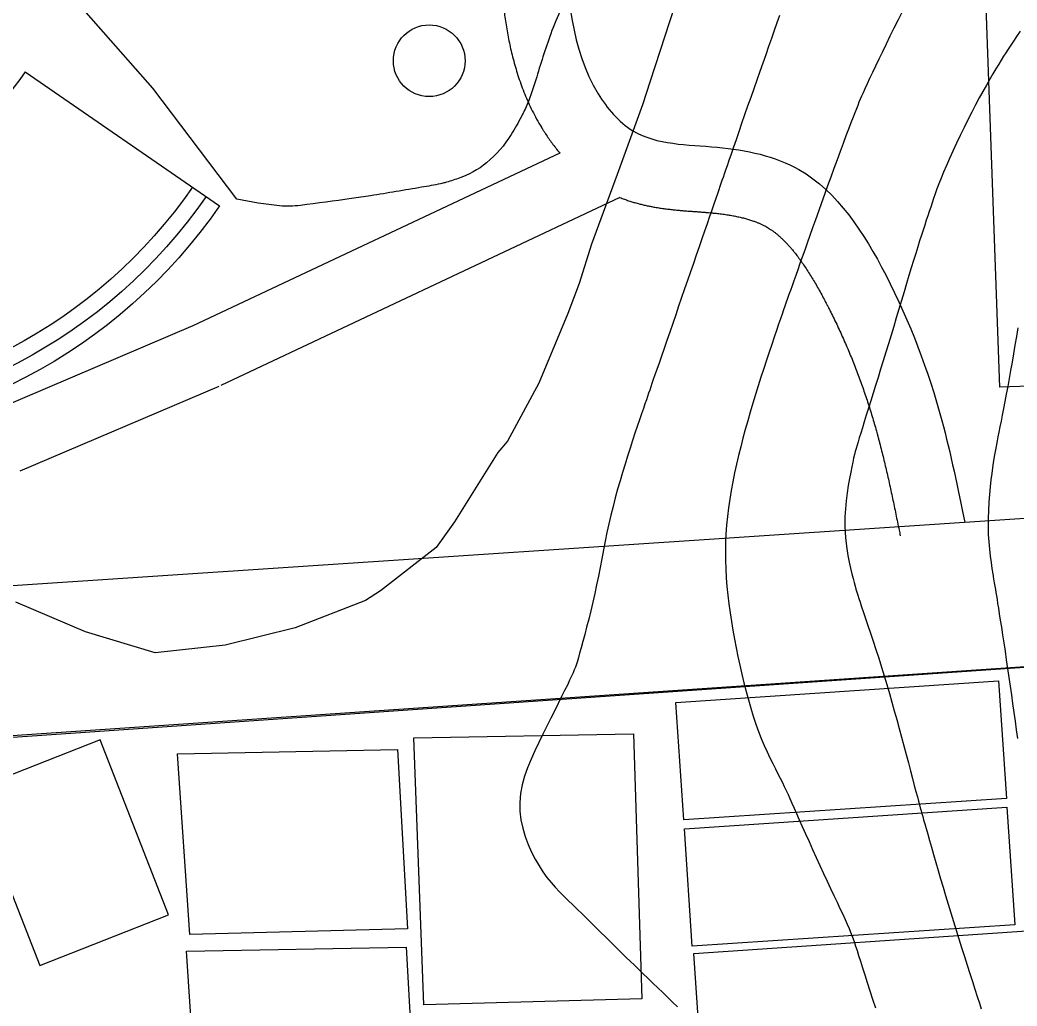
# Model space of a CAD drawing. Header units: millimetres. Extents: x 2899851 to 5794060, y -1331222 to -659598.
# Drawn here: x 3506192 to 3597060, y -1094313 to -1004469 of the extents above; entities that cross this region are included whole.
import ezdxf

# ---------------------------------------------------------------- set-up
doc = ezdxf.new("R2010")
doc.units = ezdxf.units.MM
doc.layers.add('b_COLUMN', color=7, linetype='Continuous', lineweight=25)
doc.layers.add('b_elev_near', color=42, linetype='Continuous', lineweight=25)
doc.layers.add('PDF_contours', color=7, linetype='Continuous')
doc.layers.add('ref', color=10, linetype='Continuous')

msp = doc.modelspace()

# ---------------------------------------------------------------- linework, layer by layer
at = {"layer": 'b_COLUMN', "color": 5, "lineweight": 30, "extrusion": (0, 0, -1)}
msp.add_lwpolyline([(-3194767, -1144420), (-3301186, -946244, -0.135253), (-3302938, -938470), (-3304124, -833155), (-3406802, -821377), (-3408539, -834765), (-3549096, -816526), (-3568312, -943959), (-3707479, -928134), (-3700907, -1056330), (-3467321, -1072490), (-3334100, -1190678), (-3196365, -1201619)], format="xyb", dxfattribs=at)
at = {"layer": 'b_elev_near', "color": 7, "extrusion": (0, 0, -1)}
msp.add_line((3506679, -1009206), (3524390, -1021394), dxfattribs=at)
for radius in [27418, 45918, 47418, 48918]:
    msp.add_arc((-3484092, -993663), radius, 214.53355, 326.09668, dxfattribs=at)
at = {"layer": 'PDF_contours', "lineweight": 25}
for points in [[(3571183, -986829), (3563628, -1010049), (3562914, -1012203), (3560605, -1018543), (3558270, -1024883), (3557158, -1028483), (3556133, -1031226), (3553485, -1037562), (3550609, -1042842), (3549728, -1043884), (3545785, -1050204), (3544118, -1052532), (3539057, -1056490), (3537687, -1057349), (3531285, -1059867), (3524894, -1061420), (3518515, -1062134), (3512167, -1060225), (3505830, -1057519)], [(3575414, -1004070), (3575178, -1004737), (3574932, -1005434), (3574677, -1006153), (3574417, -1006888), (3574152, -1007638), (3573883, -1008400), (3573611, -1009173), (3573337, -1009953), (3573061, -1010739), (3572784, -1011529), (3572508, -1012322), (3572233, -1013113), (3571962, -1013893), (3571700, -1014652), (3571449, -1015379), (3571213, -1016063), (3570995, -1016695), (3570800, -1017262), (3570631, -1017755), (3570489, -1018167), (3570370, -1018514), (3570266, -1018815), (3570171, -1019089), (3570079, -1019357), (3569982, -1019637), (3569875, -1019949), (3569749, -1020313), (3569600, -1020744), (3569429, -1021239), (3569239, -1021791), (3569031, -1022392), (3568809, -1023037), (3568575, -1023716), (3568331, -1024424), (3568080, -1025154), (3567824, -1025897), (3567565, -1026654), (3567301, -1027420), (3567035, -1028195), (3566766, -1028977), (3566495, -1029764), (3566222, -1030555), (3565949, -1031348), (3565676, -1032139), (3565406, -1032919), (3565142, -1033679), (3564890, -1034408), (3564652, -1035096), (3564431, -1035733), (3564232, -1036307), (3564059, -1036810), (3563913, -1037234), (3563789, -1037595), (3563682, -1037910), (3563583, -1038199), (3563488, -1038479), (3563389, -1038769), (3563280, -1039089), (3563154, -1039455), (3563007, -1039883), (3562839, -1040371), (3562653, -1040913), (3562454, -1041502), (3562242, -1042132), (3562022, -1042798), (3561795, -1043492), (3561566, -1044209), (3561337, -1044944), (3561109, -1045693), (3560884, -1046455), (3560663, -1047227), (3560449, -1048007), (3560243, -1048794), (3560046, -1049586), (3559860, -1050379), (3559687, -1051173), (3559522, -1051967), (3559365, -1052761), (3559211, -1053556), (3559058, -1054350), (3558902, -1055144), (3558742, -1055938), (3558573, -1056732), (3558394, -1057524), (3558209, -1058305), (3558021, -1059064), (3557835, -1059790), (3557656, -1060473), (3557487, -1061100), (3557333, -1061662), (3557199, -1062147), (3557086, -1062550), (3556989, -1062885), (3556900, -1063174), (3556810, -1063437), (3556712, -1063693), (3556598, -1063964), (3556459, -1064270), (3556288, -1064631), (3556079, -1065064), (3555833, -1065564), (3555556, -1066123), (3555252, -1066734), (3554926, -1067389), (3554581, -1068080), (3554222, -1068798), (3553854, -1069536), (3553482, -1070287), (3553117, -1071047), (3552772, -1071817), (3552457, -1072595), (3552185, -1073378), (3551967, -1074167), (3551816, -1074960), (3551744, -1075755), (3551758, -1076550), (3551852, -1077339), (3552015, -1078115), (3552237, -1078870), (3552506, -1079598), (3552814, -1080291), (3553148, -1080942), (3553498, -1081544), (3553856, -1082092), (3554220, -1082593), (3554590, -1083054), (3554968, -1083486), (3555354, -1083896), (3555749, -1084293), (3556152, -1084687), (3556565, -1085085), (3556987, -1085494), (3557416, -1085913), (3557849, -1086338), (3558282, -1086764), (3558712, -1087189), (3559135, -1087608), (3559549, -1088017), (3559950, -1088413), (3560336, -1088793), (3560711, -1089160), (3561079, -1089520), (3561445, -1089877), (3561815, -1090236), (3562192, -1090602), (3562582, -1090979), (3562990, -1091372), (3563418, -1091785), (3563863, -1092213), (3564317, -1092651), (3564774, -1093092), (3565228, -1093530), (3565673, -1093960), (3566101, -1094376)], [(3586584, -1003743), (3586214, -1004474), (3585842, -1005213), (3585477, -1005949), (3585123, -1006670), (3584784, -1007369), (3584462, -1008040), (3584160, -1008676), (3583880, -1009269), (3583625, -1009815), (3583398, -1010305), (3583201, -1010734), (3583035, -1011099), (3582893, -1011415), (3582768, -1011700), (3582652, -1011974), (3582536, -1012256), (3582414, -1012565), (3582276, -1012919), (3582115, -1013338), (3581925, -1013836), (3581708, -1014407), (3581469, -1015040), (3581212, -1015726), (3580940, -1016454), (3580658, -1017214), (3580370, -1017994), (3580081, -1018785), (3579794, -1019577), (3579511, -1020365), (3579232, -1021145), (3578959, -1021915), (3578692, -1022669), (3578432, -1023403), (3578181, -1024115), (3577939, -1024801), (3577707, -1025456), (3577486, -1026080), (3577275, -1026672), (3577077, -1027230), (3576890, -1027754), (3576716, -1028242), (3576555, -1028695), (3576407, -1029110), (3576273, -1029489), (3576147, -1029844), (3576027, -1030187), (3575906, -1030532), (3575781, -1030893), (3575647, -1031282), (3575498, -1031713), (3575331, -1032199), (3575143, -1032750), (3574934, -1033361), (3574710, -1034024), (3574473, -1034730), (3574227, -1035470), (3573975, -1036235), (3573722, -1037018), (3573469, -1037810), (3573222, -1038603), (3572980, -1039396), (3572744, -1040189), (3572515, -1040983), (3572293, -1041776), (3572079, -1042570), (3571873, -1043363), (3571676, -1044157), (3571490, -1044951), (3571314, -1045745), (3571151, -1046539), (3571003, -1047333), (3570870, -1048127), (3570755, -1048922), (3570659, -1049717), (3570584, -1050512), (3570530, -1051308), (3570498, -1052103), (3570486, -1052900), (3570494, -1053696), (3570521, -1054492), (3570565, -1055289), (3570626, -1056086), (3570704, -1056883), (3570796, -1057680), (3570903, -1058478), (3571023, -1059275), (3571155, -1060073), (3571300, -1060871), (3571455, -1061669), (3571620, -1062467), (3571794, -1063265), (3571976, -1064063), (3572167, -1064857), (3572367, -1065642), (3572575, -1066415), (3572792, -1067171), (3573019, -1067907), (3573254, -1068617), (3573500, -1069299), (3573754, -1069948), (3574014, -1070563), (3574276, -1071145), (3574536, -1071694), (3574790, -1072210), (3575034, -1072693), (3575265, -1073143), (3575478, -1073560), (3575671, -1073946), (3575849, -1074312), (3576018, -1074670), (3576186, -1075032), (3576357, -1075411), (3576539, -1075819), (3576739, -1076269), (3576962, -1076772), (3577213, -1077339), (3577490, -1077960), (3577788, -1078626), (3578101, -1079325), (3578427, -1080046), (3578759, -1080779), (3579093, -1081511), (3579425, -1082232), (3579751, -1082932), (3580066, -1083606), (3580368, -1084250), (3580655, -1084858), (3580923, -1085428), (3581168, -1085954), (3581389, -1086433), (3581582, -1086861), (3581747, -1087236), (3581887, -1087572), (3582011, -1087886), (3582124, -1088194), (3582235, -1088513), (3582350, -1088859), (3582476, -1089250), (3582620, -1089702), (3582787, -1090228), (3582976, -1090821), (3583184, -1091473), (3583408, -1092174), (3583646, -1092913), (3583893, -1093682), (3584148, -1094470)], [(3597350, -1005502), (3597023, -1005976), (3596738, -1006394), (3596486, -1006770), (3596257, -1007117), (3596043, -1007451), (3595832, -1007784), (3595617, -1008132), (3595389, -1008508), (3595138, -1008924), (3594867, -1009381), (3594577, -1009877), (3594271, -1010410), (3593950, -1010978), (3593619, -1011580), (3593278, -1012214), (3592930, -1012878), (3592578, -1013569), (3592227, -1014278), (3591879, -1014994), (3591541, -1015709), (3591216, -1016411), (3590910, -1017090), (3590625, -1017736), (3590368, -1018339), (3590140, -1018892), (3589940, -1019399), (3589762, -1019868), (3589602, -1020307), (3589456, -1020723), (3589320, -1021124), (3589189, -1021517), (3589060, -1021911), (3588927, -1022312), (3588790, -1022726), (3588647, -1023157), (3588499, -1023611), (3588342, -1024091), (3588178, -1024602), (3588005, -1025150), (3587821, -1025738), (3587627, -1026371), (3587423, -1027043), (3587210, -1027750), (3586990, -1028485), (3586763, -1029243), (3586532, -1030018), (3586296, -1030805), (3586058, -1031597), (3585818, -1032390), (3585578, -1033181), (3585338, -1033967), (3585099, -1034748), (3584861, -1035520), (3584626, -1036283), (3584394, -1037033), (3584166, -1037768), (3583943, -1038487), (3583726, -1039184), (3583519, -1039851), (3583322, -1040483), (3583138, -1041074), (3582969, -1041617), (3582817, -1042106), (3582685, -1042535), (3582572, -1042901), (3582476, -1043220), (3582392, -1043509), (3582316, -1043788), (3582243, -1044075), (3582169, -1044389), (3582090, -1044748), (3582000, -1045172), (3581898, -1045674), (3581788, -1046247), (3581678, -1046878), (3581574, -1047556), (3581482, -1048269), (3581411, -1049005), (3581367, -1049751), (3581357, -1050496), (3581385, -1051228), (3581447, -1051940), (3581535, -1052623), (3581642, -1053271), (3581761, -1053876), (3581884, -1054432), (3582005, -1054930), (3582116, -1055364), (3582212, -1055731), (3582296, -1056046), (3582375, -1056328), (3582455, -1056598), (3582541, -1056875), (3582639, -1057179), (3582756, -1057530), (3582897, -1057946), (3583065, -1058443), (3583259, -1059016), (3583474, -1059652), (3583706, -1060343), (3583949, -1061076), (3584199, -1061841), (3584452, -1062628), (3584702, -1063426), (3584947, -1064225), (3585187, -1065024), (3585421, -1065823), (3585650, -1066622), (3585875, -1067421), (3586096, -1068220), (3586315, -1069019), (3586532, -1069818), (3586746, -1070614), (3586956, -1071400), (3587158, -1072163), (3587351, -1072893), (3587532, -1073578), (3587698, -1074207), (3587846, -1074768), (3587973, -1075251), (3588079, -1075650), (3588167, -1075980), (3588244, -1076263), (3588315, -1076520), (3588385, -1076771), (3588461, -1077039), (3588548, -1077344), (3588651, -1077707), (3588776, -1078145), (3588921, -1078654), (3589083, -1079224), (3589262, -1079849), (3589455, -1080518), (3589659, -1081223), (3589872, -1081956), (3590093, -1082708), (3590319, -1083471), (3590550, -1084243), (3590785, -1085023), (3591024, -1085810), (3591266, -1086601), (3591512, -1087396), (3591760, -1088194), (3592011, -1088993), (3592263, -1089790), (3592513, -1090578), (3592759, -1091347), (3592996, -1092087), (3593222, -1092788), (3593433, -1093440), (3593625, -1094035), (3593796, -1094562)]]:
    msp.add_lwpolyline(points, dxfattribs=at)
msp.add_lwpolyline([(3555530, -1003422, 0.027529), (3554568, -1005730, 0.012941), (3553203, -1009932, -0.025212), (3552449, -1012073, -0.024016), (3551890, -1013269, -0.016824), (3550956, -1014905, -0.081641), (3548721, -1017478, -0.093612), (3546115, -1018922, -0.007482), (3544927, -1019295, -0.022777), (3544529, -1019394, -0.007196), (3542796, -1019716, -0.002687), (3538145, -1020486, -0.00524), (3536392, -1020748, -0.001987), (3531763, -1021371, -0.057171), (3529838, -1021401, -0.028047), (3525971, -1020797), (3518300, -1010675), (3511114, -1002471)], format="xyb", dxfattribs=at)
at = {"layer": 'PDF_contours', "color": 169, "lineweight": 25, "true_color": 0x21336e}
msp.add_lwpolyline([(3597123, -1032530), (3596996, -1033322), (3596866, -1034107), (3596736, -1034885), (3596604, -1035652), (3596472, -1036405), (3596340, -1037141), (3596210, -1037858), (3596081, -1038554), (3595954, -1039223), (3595832, -1039861), (3595715, -1040465), (3595603, -1041031), (3595499, -1041553), (3595404, -1042029), (3595318, -1042453), (3595242, -1042825), (3595175, -1043158), (3595114, -1043469), (3595057, -1043774), (3595001, -1044091), (3594946, -1044435), (3594888, -1044823), (3594824, -1045272), (3594755, -1045794), (3594683, -1046381), (3594612, -1047022), (3594546, -1047705), (3594490, -1048419), (3594447, -1049150), (3594422, -1049889), (3594419, -1050621), (3594440, -1051338), (3594482, -1052031), (3594541, -1052696), (3594612, -1053325), (3594690, -1053914), (3594771, -1054455), (3594850, -1054944), (3594923, -1055375), (3594985, -1055744), (3595039, -1056068), (3595088, -1056363), (3595135, -1056649), (3595183, -1056944), (3595234, -1057265), (3595292, -1057633), (3595359, -1058064), (3595439, -1058572), (3595529, -1059152), (3595628, -1059794), (3595734, -1060488), (3595846, -1061222), (3595962, -1061987), (3596080, -1062773), (3596198, -1063568), (3596314, -1064366), (3596429, -1065164), (3596543, -1065961), (3596656, -1066759), (3596767, -1067556), (3596878, -1068354), (3596988, -1069151), (3597098, -1069949)], dxfattribs=at)
at = {"layer": 'ref', "extrusion": (0, 0, -1)}
for p, q in [((3595498, -1037938), (3592303, -948644)), ((3669000, -1035403), (3595498, -1037938))]:
    msp.add_line(p, q, dxfattribs=at)
at = {"layer": 'ref', "color": 251, "true_color": 0x636466}
for p, q in [((3555389, -1016597), (3521958, -1032340)), ((3560868, -1020649), (3524514, -1037768)), ((3521958, -1032340), (3503842, -1040052)), ((3524308, -1037860), (3506192, -1045573)), ((3474285, -1058070), (3701607, -1042984))]:
    msp.add_line(p, q, dxfattribs=at)
at = {"layer": 'ref', "color": 251, "true_color": 0x636466, "extrusion": (0, 0, -1)}
msp.add_line((3460073, -1072761), (3700907, -1056330), dxfattribs=at)
at = {"layer": 'ref'}
for points in [[(3565976, -1066650), (3595377, -1064692), (3596090, -1075393), (3566689, -1077351)], [(3501755, -1074670), (3507991, -1090610), (3519742, -1086012), (3513506, -1070072)], [(3566742, -1078155), (3596143, -1076197), (3596856, -1086899), (3567455, -1088857)]]:
    msp.add_lwpolyline(points, close=True, dxfattribs=at)
at = {"layer": 'ref', "extrusion": (0, 0, -1)}
for points in [[(-3542076, -1069888), (-3562104, -1069520), (-3562854, -1093661), (-3543012, -1094195)], [(-3520565, -1071320), (-3540592, -1070953), (-3541505, -1087274), (-3521663, -1087808)], [(-3521361, -1089315), (-3541389, -1088948), (-3542301, -1105269), (-3522459, -1105803)]]:
    msp.add_lwpolyline(points, close=True, dxfattribs=at)
at = {"layer": 'ref', "color": 116, "true_color": 0x136734}
msp.add_lwpolyline([(3592683, -1098563), (3568322, -1100239), (3567609, -1089538), (3597943, -1087451), (3598655, -1098152)], dxfattribs=at)
at = {"layer": 'ref', "color": 1}
msp.add_circle((3543490, -1008187), 3267, dxfattribs=at)
at = {"layer": 'ref', "color": 251, "true_color": 0x636466}
msp.add_spline([(3552436, -928729), (3559914, -933867), (3565630, -940094), (3567357, -949313), (3564131, -957732), (3557731, -971213), (3555332, -981533), (3555771, -997350), (3558880, -1011194), (3562040, -1014558), (3569724, -1016064), (3577186, -1018102), (3585089, -1027698), (3590197, -1040949), (3592294, -1050265)], degree=3, dxfattribs=at)
for points, knots in [([(3549202, -933784), (3549528, -933992), (3549851, -934198), (3550490, -934609), (3550807, -934813), (3551433, -935219), (3551743, -935422), (3552356, -935827), (3552659, -936029), (3553257, -936434), (3553553, -936637), (3554135, -937043), (3554423, -937248), (3554989, -937658), (3555268, -937865), (3555594, -938112), (3555645, -938150), (3555798, -938267), (3555899, -938345), (3556044, -938458), (3556089, -938493), (3556150, -938541), (3556166, -938554), (3556196, -938577), (3556209, -938587), (3556235, -938608), (3556248, -938618), (3556288, -938649), (3556314, -938670), (3556392, -938733), (3556444, -938774), (3556599, -938898), (3556701, -938981), (3556958, -939193), (3557111, -939321), (3557410, -939577), (3557556, -939705), (3557839, -939960), (3557977, -940087), (3558244, -940340), (3558374, -940466), (3558624, -940718), (3558745, -940843), (3558958, -941072), (3559052, -941176), (3559233, -941382), (3559321, -941485), (3559489, -941690), (3559570, -941792), (3559726, -941994), (3559800, -942095), (3559943, -942296), (3560011, -942396), (3560141, -942595), (3560203, -942694), (3560274, -942814), (3560286, -942834), (3560322, -942896), (3560346, -942937), (3560373, -942985), (3560377, -942992), (3560384, -943005), (3560387, -943010), (3560393, -943022), (3560396, -943028), (3560406, -943045), (3560412, -943057), (3560431, -943091), (3560444, -943115), (3560481, -943185), (3560506, -943233), (3560578, -943377), (3560625, -943475), (3560716, -943674), (3560760, -943775), (3560845, -943982), (3560886, -944086), (3560963, -944299), (3561000, -944406), (3561071, -944623), (3561104, -944733), (3561167, -944954), (3561196, -945066), (3561251, -945290), (3561277, -945403), (3561323, -945630), (3561344, -945744), (3561382, -945972), (3561399, -946087), (3561429, -946315), (3561442, -946429), (3561462, -946657), (3561471, -946771), (3561483, -946997), (3561487, -947110), (3561491, -947333), (3561490, -947444), (3561485, -947664), (3561481, -947773), (3561467, -947989), (3561459, -948095), (3561446, -948225), (3561443, -948249), (3561435, -948322), (3561429, -948371), (3561420, -948439), (3561417, -948460), (3561414, -948485), (3561413, -948491), (3561412, -948501), (3561411, -948507), (3561408, -948523), (3561407, -948534), (3561402, -948566), (3561399, -948588), (3561389, -948653), (3561381, -948697), (3561358, -948830), (3561341, -948920), (3561303, -949103), (3561282, -949196), (3561237, -949384), (3561213, -949480), (3561160, -949674), (3561132, -949772), (3561072, -949972), (3561041, -950073), (3560973, -950279), (3560938, -950383), (3560863, -950594), (3560823, -950702), (3560741, -950919), (3560698, -951029), (3560608, -951252), (3560562, -951365), (3560465, -951593), (3560415, -951709), (3560311, -951943), (3560258, -952062), (3560148, -952302), (3560091, -952423), (3559955, -952710), (3559874, -952876), (3559708, -953214), (3559622, -953386), (3559446, -953734), (3559356, -953910), (3559172, -954267), (3559077, -954448), (3558957, -954679), (3558932, -954727), (3558889, -954808), (3558872, -954841), (3558844, -954894), (3558833, -954915), (3558817, -954947), (3558811, -954958), (3558799, -954980), (3558793, -954991), (3558776, -955024), (3558764, -955047), (3558730, -955113), (3558706, -955157), (3558637, -955290), (3558590, -955379), (3558450, -955645), (3558356, -955823), (3558075, -956358), (3557887, -956716), (3557508, -957435), (3557319, -957796), (3556939, -958522), (3556749, -958887), (3556370, -959622), (3556181, -959992), (3555803, -960736), (3555615, -961110), (3555241, -961865), (3555055, -962244), (3554687, -963011), (3554504, -963397), (3554143, -964175), (3553964, -964568), (3553612, -965361), (3553438, -965760), (3553097, -966568), (3552930, -966975), (3552602, -967798), (3552442, -968214), (3552240, -968757), (3552194, -968881), (3552133, -969049), (3552118, -969092), (3552090, -969169), (3552077, -969204), (3552052, -969272), (3552040, -969307), (3552003, -969410), (3551979, -969479), (3551906, -969686), (3551858, -969825), (3551715, -970241), (3551622, -970519), (3551341, -971387), (3551160, -971980), (3550818, -973176), (3550657, -973778), (3550358, -974990), (3550219, -975600), (3549965, -976827), (3549850, -977444), (3549643, -978683), (3549553, -979306), (3549456, -980082), (3549438, -980233), (3549412, -980465), (3549403, -980547), (3549387, -980687), (3549381, -980746), (3549372, -980836), (3549369, -980866), (3549363, -980921), (3549360, -980945), (3549356, -980994), (3549353, -981019), (3549346, -981092), (3549341, -981141), (3549327, -981288), (3549318, -981386), (3549292, -981679), (3549276, -981874), (3549230, -982485), (3549204, -982899), (3549162, -983723), (3549147, -984133), (3549125, -984948), (3549119, -985354), (3549115, -986160), (3549117, -986561), (3549127, -987359), (3549136, -987756), (3549160, -988546), (3549175, -988938), (3549209, -989720), (3549229, -990108), (3549272, -990881), (3549296, -991266), (3549345, -992031), (3549372, -992412), (3549426, -993169), (3549455, -993546), (3549513, -994296), (3549542, -994669), (3549601, -995413), (3549630, -995782), (3549689, -996519), (3549718, -996885), (3549755, -997367), (3549764, -997485), (3549776, -997648), (3549780, -997694), (3549784, -997758), (3549786, -997775), (3549788, -997805), (3549789, -997818), (3549791, -997843), (3549792, -997856), (3549795, -997893), (3549796, -997919), (3549802, -997994), (3549806, -998045), (3549817, -998197), (3549825, -998299), (3549847, -998607), (3549862, -998814), (3549893, -999233), (3549909, -999444), (3549941, -999869), (3549958, -1000084), (3549993, -1000517), (3550011, -1000736), (3550049, -1001176), (3550069, -1001398), (3550111, -1001845), (3550133, -1002070), (3550180, -1002524), (3550205, -1002752), (3550259, -1003212), (3550287, -1003444), (3550348, -1003910), (3550380, -1004144), (3550449, -1004617), (3550485, -1004854), (3550564, -1005332), (3550606, -1005572), (3550695, -1006055), (3550742, -1006298), (3550843, -1006786), (3550897, -1007031), (3551012, -1007524), (3551073, -1007771), (3551202, -1008268), (3551270, -1008518), (3551416, -1009018), (3551493, -1009269), (3551655, -1009773), (3551741, -1010025), (3551923, -1010530), (3552019, -1010783), (3552221, -1011290), (3552327, -1011543), (3552551, -1012049), (3552668, -1012302), (3552915, -1012808), (3553044, -1013060), (3553314, -1013562), (3553455, -1013812), (3553638, -1014120), (3553673, -1014179), (3553722, -1014260), (3553735, -1014282), (3553760, -1014322), (3553771, -1014340), (3553793, -1014376), (3553804, -1014394), (3553837, -1014448), (3553860, -1014484), (3553927, -1014592), (3553973, -1014664), (3554112, -1014879), (3554208, -1015023), (3554405, -1015311), (3554506, -1015455), (3554714, -1015742), (3554821, -1015885), (3555041, -1016171), (3555154, -1016314), (3555309, -1016503), (3555349, -1016550), (3555388, -1016597)], [0, 0, 0, 0, 1162.093724, 1162.093724, 2324.187448, 2324.187448, 3486.281171, 3486.281171, 4648.374895, 4648.374895, 5810.468619, 5810.468619, 6972.562343, 6972.562343, 8134.656067, 8134.656067, 8350.642212, 8350.642212, 8782.614502, 8782.614502, 8976.377647, 8976.377647, 9046.738479, 9046.738479, 9103.997489, 9103.997489, 9161.256498, 9161.256498, 9275.774518, 9275.774518, 9504.810556, 9504.810556, 9962.882634, 9962.882634, 10675.843882, 10675.843882, 11388.80513, 11388.80513, 12101.766378, 12101.766378, 12814.727626, 12814.727626, 13527.688874, 13527.688874, 14122.902793, 14122.902793, 14718.116712, 14718.116712, 15313.330631, 15313.330631, 15908.544549, 15908.544549, 16503.758468, 16503.758468, 17098.972387, 17098.972387, 17222.551833, 17222.551833, 17469.710725, 17469.710725, 17512.139934, 17512.139934, 17546.847235, 17546.847235, 17581.554536, 17581.554536, 17650.969138, 17650.969138, 17789.798342, 17789.798342, 18067.45675, 18067.45675, 18622.773566, 18622.773566, 19178.090382, 19178.090382, 19733.407198, 19733.407198, 20288.724014, 20288.724014, 20844.04083, 20844.04083, 21399.357646, 21399.357646, 21954.674462, 21954.674462, 22509.991278, 22509.991278, 23065.308094, 23065.308094, 23620.62491, 23620.62491, 24175.941726, 24175.941726, 24731.258542, 24731.258542, 25286.575358, 25286.575358, 25841.892174, 25841.892174, 26397.20899, 26397.20899, 26527.002437, 26527.002437, 26786.589329, 26786.589329, 26896.522408, 26896.522408, 26925.735613, 26925.735613, 26954.948818, 26954.948818, 27013.375228, 27013.375228, 27130.228048, 27130.228048, 27363.933688, 27363.933688, 27836.192298, 27836.192298, 28308.450907, 28308.450907, 28780.709517, 28780.709517, 29252.968126, 29252.968126, 29725.226735, 29725.226735, 30197.485345, 30197.485345, 30669.743954, 30669.743954, 31142.002564, 31142.002564, 31614.261173, 31614.261173, 32086.519783, 32086.519783, 32558.778392, 32558.778392, 33031.037001, 33031.037001, 33663.368969, 33663.368969, 34295.700937, 34295.700937, 34928.032905, 34928.032905, 35560.364873, 35560.364873, 35725.128259, 35725.128259, 35836.793761, 35836.793761, 35907.694431, 35907.694431, 35945.238612, 35945.238612, 35982.782792, 35982.782792, 36057.871154, 36057.871154, 36208.047877, 36208.047877, 36508.401323, 36508.401323, 37109.108215, 37109.108215, 38310.521998, 38310.521998, 39511.935782, 39511.935782, 40713.349566, 40713.349566, 41914.763349, 41914.763349, 43116.177133, 43116.177133, 44317.590917, 44317.590917, 45519.004701, 45519.004701, 46720.418484, 46720.418484, 47921.832268, 47921.832268, 49123.246052, 49123.246052, 50324.659836, 50324.659836, 50678.00648, 50678.00648, 50800.479285, 50800.479285, 50897.998551, 50897.998551, 50995.517817, 50995.517817, 51190.55635, 51190.55635, 51580.633415, 51580.633415, 52360.787545, 52360.787545, 54002.762561, 54002.762561, 55644.737576, 55644.737576, 57286.712591, 57286.712591, 58928.687607, 58928.687607, 60570.662622, 60570.662622, 60965.352486, 60965.352486, 61178.999152, 61178.999152, 61333.71171, 61333.71171, 61412.602088, 61412.602088, 61476.758327, 61476.758327, 61540.914567, 61540.914567, 61669.227045, 61669.227045, 61925.852001, 61925.852001, 62439.101914, 62439.101914, 63536.903997, 63536.903997, 64634.706081, 64634.706081, 65732.508164, 65732.508164, 66830.310248, 66830.310248, 67928.112331, 67928.112331, 69025.914415, 69025.914415, 70123.716499, 70123.716499, 71221.518582, 71221.518582, 72319.320666, 72319.320666, 73417.122749, 73417.122749, 74514.924833, 74514.924833, 75612.726916, 75612.726916, 76710.529, 76710.529, 77063.458471, 77063.458471, 77203.399341, 77203.399341, 77255.768712, 77255.768712, 77293.751774, 77293.751774, 77331.734836, 77331.734836, 77407.700961, 77407.700961, 77559.63321, 77559.63321, 77863.497708, 77863.497708, 78471.226703, 78471.226703, 79078.955699, 79078.955699, 79686.684695, 79686.684695, 80294.41369, 80294.41369, 80902.142686, 80902.142686, 81509.871682, 81509.871682, 82117.600677, 82117.600677, 82725.329673, 82725.329673, 83333.058669, 83333.058669, 83940.787664, 83940.787664, 84548.51666, 84548.51666, 85156.245656, 85156.245656, 85763.974651, 85763.974651, 86371.703647, 86371.703647, 86979.432643, 86979.432643, 87587.161638, 87587.161638, 88194.890634, 88194.890634, 88802.61963, 88802.61963, 89410.348625, 89410.348625, 90018.077621, 90018.077621, 90625.806616, 90625.806616, 91233.535612, 91233.535612, 91377.530491, 91377.530491, 91431.32083, 91431.32083, 91475.345078, 91475.345078, 91519.369325, 91519.369325, 91607.41782, 91607.41782, 91783.514811, 91783.514811, 92135.708792, 92135.708792, 92487.902773, 92487.902773, 92840.096754, 92840.096754, 93192.290735, 93192.290735, 93309.504757, 93309.504757, 93309.504757, 93309.504757]), ([(3560868, -1020649), (3560939, -1020677), (3561010, -1020704), (3561211, -1020781), (3561342, -1020828), (3561601, -1020917), (3561730, -1020960), (3561985, -1021040), (3562112, -1021078), (3562364, -1021150), (3562489, -1021185), (3562738, -1021249), (3562861, -1021280), (3563105, -1021337), (3563225, -1021365), (3563465, -1021416), (3563584, -1021440), (3563819, -1021486), (3563935, -1021507), (3564208, -1021555), (3564364, -1021581), (3564671, -1021628), (3564822, -1021649), (3565120, -1021689), (3565267, -1021707), (3565557, -1021741), (3565699, -1021756), (3565980, -1021785), (3566119, -1021799), (3566391, -1021824), (3566525, -1021835), (3566788, -1021857), (3566918, -1021867), (3567172, -1021887), (3567298, -1021896), (3567543, -1021914), (3567664, -1021922), (3567901, -1021939), (3568017, -1021947), (3568244, -1021964), (3568356, -1021972), (3568574, -1021988), (3568681, -1021997), (3568889, -1022014), (3568991, -1022022), (3569113, -1022033), (3569136, -1022035), (3569169, -1022038), (3569178, -1022039), (3569210, -1022042), (3569231, -1022044), (3569295, -1022050), (3569338, -1022054), (3569465, -1022067), (3569550, -1022076), (3569801, -1022103), (3569965, -1022123), (3570289, -1022165), (3570448, -1022187), (3570760, -1022235), (3570913, -1022260), (3571212, -1022314), (3571359, -1022342), (3571644, -1022401), (3571784, -1022432), (3572055, -1022496), (3572187, -1022530), (3572444, -1022600), (3572568, -1022636), (3572809, -1022711), (3572926, -1022749), (3573132, -1022822), (3573223, -1022855), (3573399, -1022924), (3573485, -1022959), (3573650, -1023030), (3573730, -1023066), (3573885, -1023140), (3573959, -1023177), (3574048, -1023223), (3574063, -1023231), (3574110, -1023256), (3574141, -1023273), (3574179, -1023294), (3574187, -1023299), (3574201, -1023307), (3574206, -1023309), (3574215, -1023315), (3574219, -1023317), (3574227, -1023321), (3574231, -1023324), (3574243, -1023331), (3574251, -1023335), (3574275, -1023349), (3574291, -1023358), (3574339, -1023387), (3574371, -1023407), (3574468, -1023467), (3574534, -1023510), (3574667, -1023599), (3574733, -1023645), (3574868, -1023743), (3574935, -1023794), (3575072, -1023900), (3575140, -1023956), (3575278, -1024071), (3575347, -1024131), (3575487, -1024255), (3575557, -1024320), (3575698, -1024453), (3575769, -1024522), (3575911, -1024665), (3575983, -1024739), (3576126, -1024891), (3576198, -1024969), (3576342, -1025130), (3576414, -1025212), (3576559, -1025382), (3576632, -1025469), (3576777, -1025647), (3576850, -1025739), (3577024, -1025963), (3577127, -1026099), (3577331, -1026377), (3577433, -1026520), (3577637, -1026814), (3577738, -1026964), (3577941, -1027271), (3578042, -1027428), (3578243, -1027748), (3578343, -1027911), (3578543, -1028243), (3578642, -1028412), (3578840, -1028754), (3578938, -1028927), (3579134, -1029279), (3579232, -1029457), (3579426, -1029817), (3579522, -1029998), (3579654, -1030251), (3579690, -1030319), (3579735, -1030407), (3579744, -1030424), (3579760, -1030456), (3579767, -1030469), (3579781, -1030495), (3579788, -1030509), (3579808, -1030548), (3579822, -1030575), (3579862, -1030654), (3579890, -1030707), (3579970, -1030867), (3580024, -1030973), (3580184, -1031291), (3580288, -1031503), (3580598, -1032139), (3580798, -1032564), (3581187, -1033413), (3581375, -1033839), (3581740, -1034691), (3581917, -1035118), (3582260, -1035973), (3582426, -1036403), (3582748, -1037263), (3582904, -1037695), (3583206, -1038562), (3583352, -1038998), (3583635, -1039872), (3583771, -1040312), (3584036, -1041195), (3584164, -1041639), (3584314, -1042182), (3584341, -1042279), (3584377, -1042412), (3584387, -1042448), (3584404, -1042513), (3584412, -1042543), (3584428, -1042601), (3584436, -1042630), (3584459, -1042718), (3584475, -1042777), (3584521, -1042953), (3584552, -1043070), (3584644, -1043425), (3584705, -1043662), (3584876, -1044350), (3584985, -1044803), (3585200, -1045719), (3585304, -1046182), (3585511, -1047114), (3585612, -1047585), (3585814, -1048533), (3585913, -1049011), (3586112, -1049973), (3586211, -1050457), (3586345, -1051117), (3586380, -1051289), (3586415, -1051461)], [97270.114196, 97270.114196, 97270.114196, 97270.114196, 97403.78557, 97403.78557, 97651.967344, 97651.967344, 97900.149117, 97900.149117, 98148.330891, 98148.330891, 98396.512664, 98396.512664, 98644.694437, 98644.694437, 98892.876211, 98892.876211, 99141.057984, 99141.057984, 99389.239757, 99389.239757, 99728.570958, 99728.570958, 100067.90216, 100067.90216, 100407.233361, 100407.233361, 100746.564562, 100746.564562, 101085.895763, 101085.895763, 101425.226964, 101425.226964, 101764.558165, 101764.558165, 102103.889366, 102103.889366, 102443.220567, 102443.220567, 102782.551768, 102782.551768, 103121.882969, 103121.882969, 103461.21417, 103461.21417, 103800.545371, 103800.545371, 103880.261573, 103880.261573, 103913.771089, 103913.771089, 103988.430103, 103988.430103, 104137.748132, 104137.748132, 104436.384188, 104436.384188, 105033.6563, 105033.6563, 105630.928412, 105630.928412, 106228.200524, 106228.200524, 106825.472636, 106825.472636, 107422.744748, 107422.744748, 108020.016861, 108020.016861, 108617.288973, 108617.288973, 109214.561085, 109214.561085, 109710.233353, 109710.233353, 110205.905621, 110205.905621, 110701.57789, 110701.57789, 111197.250158, 111197.250158, 111305.661629, 111305.661629, 111522.484572, 111522.484572, 111582.738643, 111582.738643, 111618.989407, 111618.989407, 111648.039934, 111648.039934, 111677.090461, 111677.090461, 111735.191515, 111735.191515, 111851.393623, 111851.393623, 112083.797839, 112083.797839, 112556.273182, 112556.273182, 113028.748526, 113028.748526, 113501.223869, 113501.223869, 113973.699212, 113973.699212, 114446.174556, 114446.174556, 114918.649899, 114918.649899, 115391.125243, 115391.125243, 115863.600586, 115863.600586, 116336.07593, 116336.07593, 116808.551273, 116808.551273, 117281.026616, 117281.026616, 117753.50196, 117753.50196, 118418.60587, 118418.60587, 119083.709779, 119083.709779, 119748.813689, 119748.813689, 120413.917599, 120413.917599, 121079.021509, 121079.021509, 121744.125419, 121744.125419, 122409.229329, 122409.229329, 123074.333238, 123074.333238, 123739.437148, 123739.437148, 123988.506691, 123988.506691, 124052.919068, 124052.919068, 124100.585425, 124100.585425, 124148.251782, 124148.251782, 124243.584496, 124243.584496, 124434.249925, 124434.249925, 124815.580782, 124815.580782, 125578.242497, 125578.242497, 127103.565927, 127103.565927, 128628.889356, 128628.889356, 130154.212786, 130154.212786, 131679.536216, 131679.536216, 133204.859645, 133204.859645, 134730.183075, 134730.183075, 136255.506504, 136255.506504, 137780.829934, 137780.829934, 138110.172162, 138110.172162, 138233.301277, 138233.301277, 138332.572886, 138332.572886, 138431.844494, 138431.844494, 138630.38771, 138630.38771, 139027.474143, 139027.474143, 139821.647009, 139821.647009, 141315.061247, 141315.061247, 142808.475486, 142808.475486, 144301.889724, 144301.889724, 145795.303962, 145795.303962, 147288.718201, 147288.718201, 147814.030341, 147814.030341, 147814.030341, 147814.030341])]:
    msp.add_open_spline(points, degree=3, knots=knots, dxfattribs=at)

doc.saveas('drawing.dxf')
